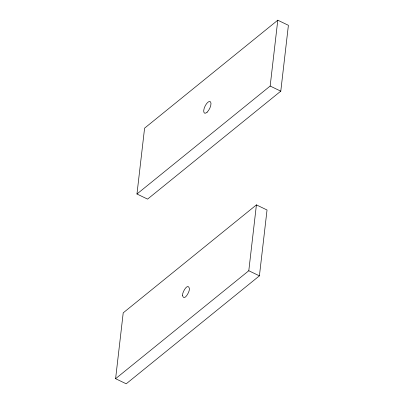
<?xml version="1.0" encoding="UTF-8"?>
<svg xmlns="http://www.w3.org/2000/svg" width="404" height="404" viewBox="0 0 404 404"><rect width="100%" height="100%" fill="white"/><g stroke="black" fill="none" stroke-linecap="round" stroke-linejoin="round"><path stroke-width="0.61" d="M115.6 378.689L123.215 312.842L256.414 204.889L267.034 209.999L259.413 275.846L126.215 383.8L115.6 378.689L248.793 270.741L256.414 204.889M136.966 194.001L144.587 128.154L277.785 20.2L288.4 25.311L280.785 91.158L147.586 199.111L136.966 194.001L270.165 86.052L277.785 20.2M270.165 86.052L280.785 91.158M248.793 270.741L259.413 275.846M182.532 295.688C184.33 301.823 190.067 291.067 189.42 288.406C187.623 282.27 181.886 293.026 182.532 295.688M207.116 112.181A6.444 2.606 -64.3 0 0 210.615 101.98A6.444 2.606 -64.3 0 0 204.308 107.908A6.444 2.606 -64.3 0 0 207.116 112.181"/></g></svg>
